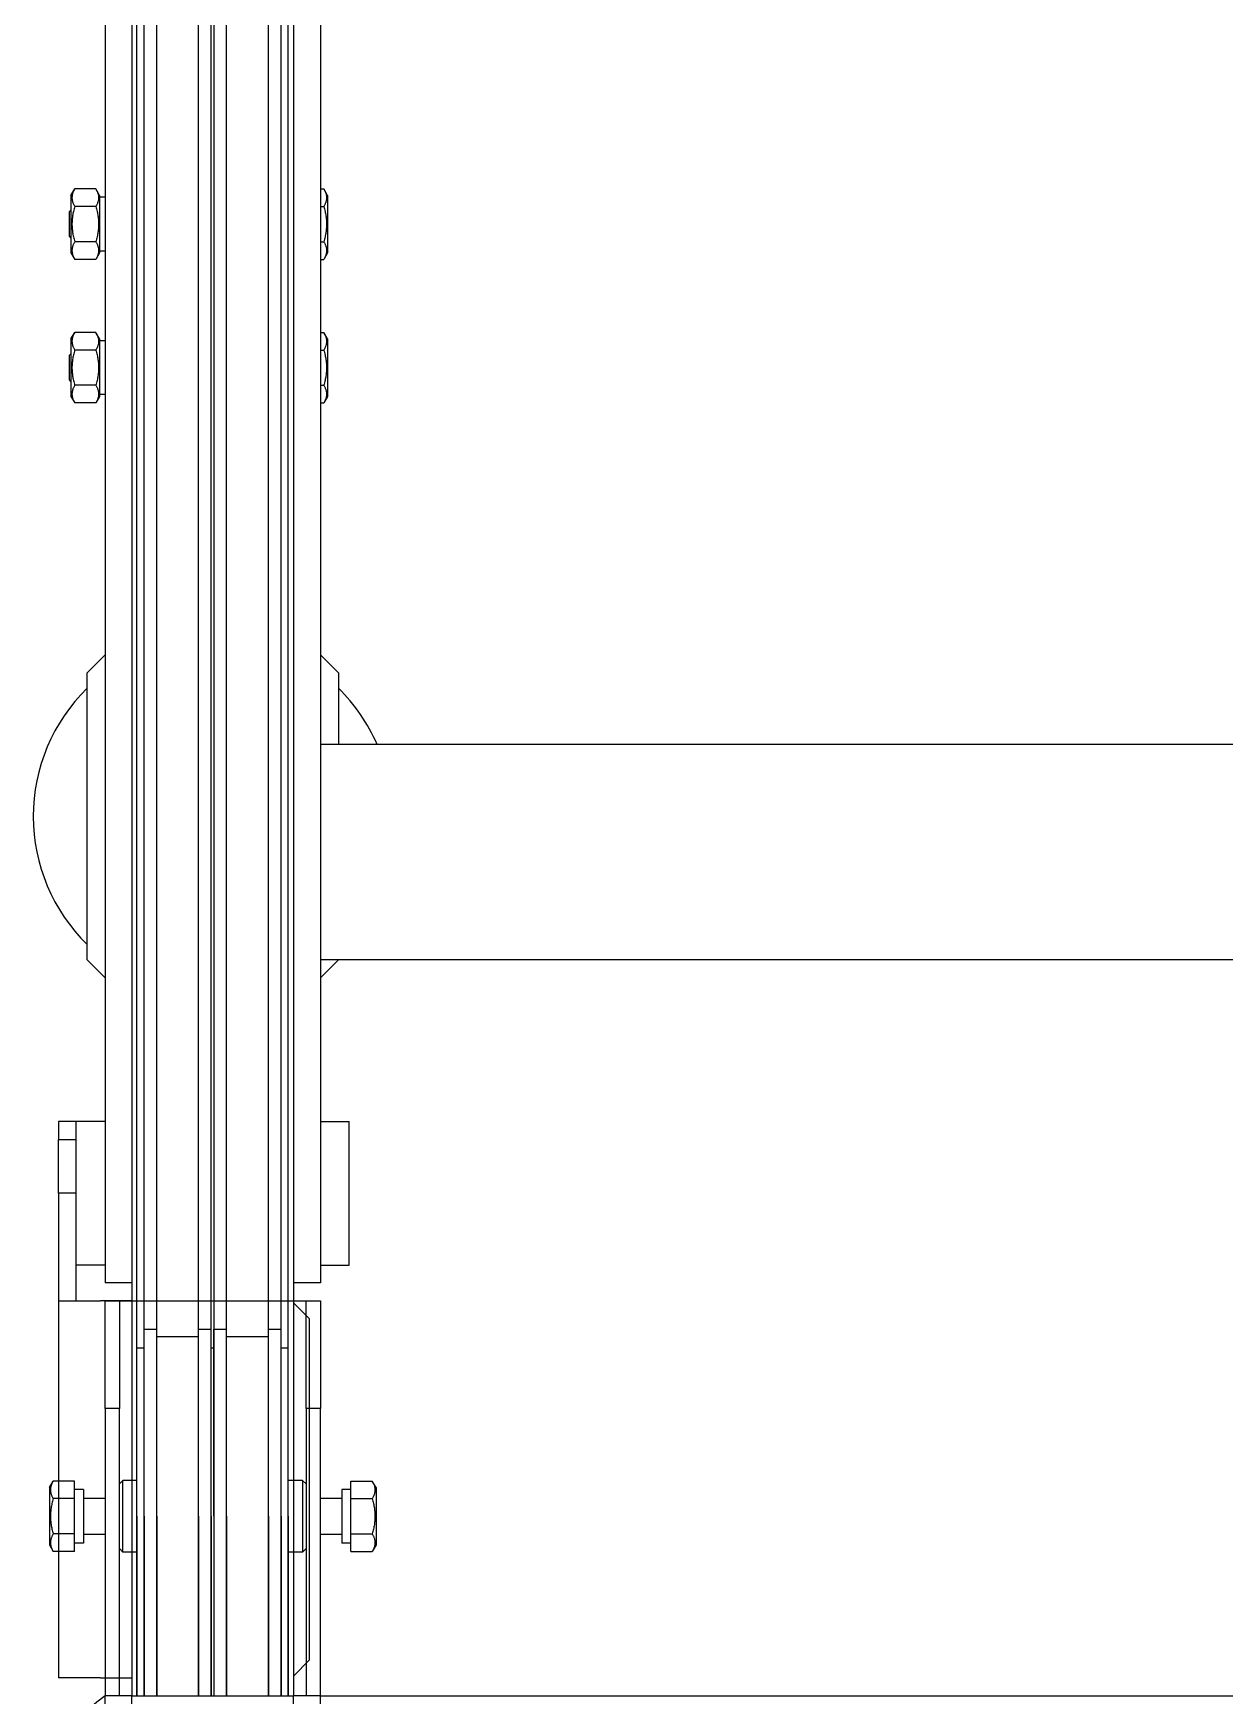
# Model space of a CAD drawing. Header units: millimetres. Extents: x -383313 to -161684, y -117025 to 99224.
# Drawn here: x -332917.6 to -332585.6, y 33767.7 to 34230.8 of the extents above; entities that cross this region are included whole.
import ezdxf

# ---------------------------------------------------------------- set-up
doc = ezdxf.new("R2010")
doc.units = ezdxf.units.MM
doc.header["$MEASUREMENT"] = 0
doc.layers.add('PV-3401', color=7, linetype='Continuous')
doc.layers.add('PV-F89', color=7, linetype='Continuous')

# ---------------------------------------------------------------- blocks, each defined once
blk = doc.blocks.new('*U149')
at = {"layer": 'PV-F89'}
for p, q in [((3079.85, 2014.37), (3078.03, 2013.32)), ((3078.03, 2007.37), (3078.03, 2013.32)), ((3095.85, 2014.37), (3079.85, 2014.37)), ((3082.94, 2007.37), (3082.94, 2013.32)), ((3092.76, 2007.37), (3092.76, 2013.32)), ((3095.85, 2014.37), (3097.66, 2013.32)), ((3097.66, 2007.37), (3097.66, 2013.32)), ((3078.03, 2007.37), (3082.94, 2007.37)), ((3080.35, 2004.87), (3080.35, 2007.37)), ((3082.94, 2007.37), (3092.76, 2007.37)), ((3092.76, 2007.37), (3097.66, 2007.37)), ((3095.35, 2004.87), (3095.35, 2007.37)), ((3095.35, 2004.87), (3080.35, 2004.87)), ((3082.85, 2004.87), (3082.85, 1998.87)), ((3092.85, 2004.87), (3092.85, 1998.87)), ((1757.85, 1998.87), (3037.85, 1998.87)), ((3037.85, 1991.37), (3037.85, 1998.87)), ((3117.85, 1998.87), (3037.85, 1998.87)), ((3117.85, 1994.87), (3117.85, 1998.87)), ((3117.85, 1998.87), (3147.85, 1998.87)), ((3147.85, 1998.87), (3147.85, 1994.87)), ((3037.85, 1994.87), (3117.85, 1994.87)), ((3078.85, 1994.87), (3077.85, 1993.87)), ((3077.85, 1993.87), (3097.85, 1993.87)), ((3077.85, 1989.98), (3077.85, 1993.87)), ((3096.85, 1994.87), (3097.85, 1993.87)), ((3097.85, 1989.98), (3097.85, 1993.87)), ((3147.85, 1994.87), (3117.85, 1994.87)), ((3147.85, 1994.87), (3147.85, 1990.87)), ((1757.85, 1991.37), (3037.85, 1991.37)), ((3037.85, 1991.37), (3037.85, 1989.98)), ((3087.85, 1989.98), (3037.85, 1989.98)), ((3087.85, 1987.97), (3037.85, 1987.97)), ((3087.85, 1989.98), (3134.74, 1989.98)), ((3087.85, 1987.97), (3139.95, 1987.97)), ((3134.74, 1989.98), (3134.74, 1987.97)), ((3139.95, 1987.97), (3139.95, 1984.47)), ((3147.85, 1990.87), (3147.85, 1946.87)), ((3087.85, 1984.47), (3037.85, 1984.47)), ((3087.85, 1984.47), (3139.95, 1984.47)), ((3137.92, 1984.47), (3137.92, 1972.79)), ((3087.85, 1972.79), (3037.85, 1972.79)), ((3087.85, 1969.29), (3037.85, 1969.29)), ((3087.85, 1968.51), (3037.85, 1968.51)), ((3087.85, 1972.79), (3139.95, 1972.79)), ((3087.85, 1969.29), (3139.95, 1969.29)), ((3087.85, 1968.51), (3139.95, 1968.51)), ((3134.74, 1969.29), (3134.74, 1968.51)), ((3139.95, 1972.79), (3139.95, 1969.29)), ((3139.95, 1968.51), (3139.95, 1965.01)), ((3087.85, 1965.01), (3037.85, 1965.01)), ((3087.85, 1965.01), (3139.95, 1965.01)), ((3137.92, 1965.01), (3137.92, 1953.33)), ((3087.85, 1953.33), (3037.85, 1953.33)), ((3087.85, 1953.33), (3139.95, 1953.33)), ((3139.95, 1953.33), (3139.95, 1949.83)), ((1757.85, 1946.37), (3037.85, 1946.37)), ((3087.85, 1949.83), (3037.85, 1949.83)), ((3087.85, 1947.82), (3037.85, 1947.82)), ((3037.85, 1947.82), (3037.85, 1946.37)), ((3037.85, 1938.87), (3037.85, 1946.37)), ((3077.85, 1943.87), (3077.85, 1947.82)), ((3087.85, 1949.83), (3139.95, 1949.83)), ((3087.85, 1947.82), (3134.74, 1947.82)), ((3097.85, 1943.87), (3097.85, 1947.82)), ((3134.74, 1949.83), (3134.74, 1947.82)), ((3147.85, 1946.87), (3147.85, 1942.87)), ((3117.85, 1942.87), (3037.85, 1942.87)), ((3097.85, 1943.87), (3077.85, 1943.87)), ((3078.85, 1942.87), (3077.85, 1943.87)), ((3096.85, 1942.87), (3097.85, 1943.87)), ((3117.85, 1938.87), (3117.85, 1942.87)), ((3117.85, 1942.87), (3147.85, 1942.87)), ((3147.85, 1942.87), (3147.85, 1938.87)), ((1757.85, 1938.87), (3037.85, 1938.87)), ((3037.85, 1938.87), (3117.85, 1938.87)), ((3037.85, 1938.87), (3037.85, 1473.87)), ((3082.85, 1938.87), (3082.85, 1932.87)), ((3092.85, 1938.87), (3092.85, 1932.87)), ((3147.85, 1938.87), (3117.85, 1938.87)), ((3095.35, 1932.87), (3080.35, 1932.87)), ((3080.35, 1930.37), (3080.35, 1932.87)), ((3095.35, 1930.37), (3095.35, 1932.87)), ((3078.03, 1930.37), (3082.94, 1930.37)), ((3078.03, 1930.37), (3078.03, 1924.41)), ((3082.94, 1930.37), (3092.76, 1930.37)), ((3082.94, 1930.37), (3082.94, 1924.41)), ((3092.76, 1930.37), (3097.66, 1930.37)), ((3092.76, 1930.37), (3092.76, 1924.41)), ((3097.66, 1930.37), (3097.66, 1924.41)), ((3079.85, 1923.37), (3078.03, 1924.41)), ((3095.85, 1923.37), (3079.85, 1923.37)), ((3095.85, 1923.37), (3097.66, 1924.41))]:
    blk.add_line(p, q, dxfattribs=at)
blk.add_arc((2997.85, 1968.87), 50, 36.8699, 143.1301, dxfattribs=at)
for points in [[(3082.94, 2013.32), (3080.49, 2014.74), (3078.03, 2013.32)], [(3092.76, 2013.32), (3087.85, 2014.74), (3082.94, 2013.32)], [(3097.66, 2013.32), (3095.21, 2014.74), (3092.76, 2013.32)], [(3082.94, 1924.41), (3080.49, 1923), (3078.03, 1924.41)], [(3092.76, 1924.41), (3087.85, 1923), (3082.94, 1924.41)], [(3097.66, 1924.41), (3095.21, 1923), (3092.76, 1924.41)]]:
    blk.add_rational_spline(points, [1.22364575665, 1.41294441399, 1.22364575665], degree=2, dxfattribs=at)
blk = doc.blocks.new('*U200')
at = {"layer": 'PV-3401'}
for p, q in [((881.4, 5297.65), (881.4, 4832.65)), ((941.4, 5297.65), (941.4, 4832.65)), ((1026.4, 4840.65), (986.4, 4840.65)), ((986.4, 4832.65), (986.4, 4840.65)), ((1026.4, 4832.65), (1026.4, 4840.65)), ((861.4, 4837.65), (856.4, 4832.65)), ((861.4, 4837.65), (881.4, 4837.65)), ((946.4, 4832.65), (941.4, 4837.65)), ((-1658.6, 4832.65), (1031.4, 4832.65)), ((728.4, 4834.65), (726.58, 4833.6)), ((726.58, 4832.65), (726.58, 4833.6)), ((728.4, 4834.65), (744.4, 4834.65)), ((731.49, 4832.65), (731.49, 4833.6)), ((741.3, 4832.65), (741.3, 4833.6)), ((744.4, 4834.65), (746.21, 4833.6)), ((746.21, 4832.65), (746.21, 4833.6)), ((768.4, 4834.65), (766.58, 4833.6)), ((766.58, 4832.65), (766.58, 4833.6)), ((768.4, 4834.65), (784.4, 4834.65)), ((771.49, 4832.65), (771.49, 4833.6)), ((781.3, 4832.65), (781.3, 4833.6)), ((784.4, 4834.65), (786.21, 4833.6)), ((786.21, 4832.65), (786.21, 4833.6)), ((1031.4, 4832.65), (1031.4, 4825.15)), ((1036.9, 4825.15), (1041.4, 4829.65)), ((1136.4, 4829.65), (1041.4, 4829.65)), ((1136.4, 4829.65), (1140.9, 4825.15)), ((-1658.6, 4825.15), (1146.4, 4825.15)), ((1146.4, 4823.7), (-1658.6, 4823.7)), ((1146.4, 4821.69), (-1658.6, 4821.69)), ((1146.4, 4823.7), (1146.4, 4825.15)), ((1146.4, 4821.69), (1146.4, 4823.7)), ((1146.4, 4818.19), (1146.4, 4821.69)), ((1146.4, 4818.19), (-1658.6, 4818.19)), ((1146.4, 4806.51), (1146.4, 4818.19)), ((1146.4, 4806.51), (-1658.6, 4806.51)), ((1146.4, 4803.01), (1146.4, 4806.51)), ((1146.4, 4803.01), (-1658.6, 4803.01)), ((1146.4, 4802.23), (-1658.6, 4802.23)), ((1146.4, 4798.73), (-1658.6, 4798.73)), ((1146.4, 4802.23), (1146.4, 4803.01)), ((1146.4, 4798.73), (1146.4, 4802.23)), ((1146.4, 4787.05), (1146.4, 4798.73)), ((1146.4, 4787.05), (-1658.6, 4787.05)), ((1146.4, 4783.55), (1146.4, 4787.05)), ((1146.4, 4783.55), (-1658.6, 4783.55)), ((1146.4, 4781.54), (-1658.6, 4781.54)), ((-1658.6, 4780.15), (1146.4, 4780.15)), ((1031.4, 4780.15), (1031.4, 4772.65)), ((1036.4, 4780.15), (1036.4, 4771.35)), ((1141.4, 4771.35), (1141.4, 4780.15)), ((1146.4, 4781.54), (1146.4, 4783.55)), ((1146.4, 4780.15), (1146.4, 4781.54)), ((-1658.6, 4772.65), (1031.4, 4772.65)), ((728.4, 4771.15), (726.58, 4770.1)), ((728.4, 4771.15), (744.4, 4771.15)), ((728.9, 4772.65), (728.9, 4771.15)), ((743.9, 4772.65), (743.9, 4771.15)), ((744.4, 4771.15), (746.21, 4770.1)), ((768.4, 4771.15), (766.58, 4770.1)), ((768.4, 4771.15), (784.4, 4771.15)), ((768.9, 4772.65), (768.9, 4771.15)), ((783.9, 4772.65), (783.9, 4771.15)), ((784.4, 4771.15), (786.21, 4770.1)), ((856.4, 4772.65), (861.4, 4767.65)), ((941.4, 4767.65), (946.4, 4772.65)), ((986.4, 4772.65), (986.4, 4764.65)), ((1026.4, 4772.65), (1026.4, 4764.65)), ((1036.4, 4759.65), (1036.4, 4771.35)), ((1141.4, 4771.35), (1141.4, 4759.65)), ((726.58, 4770.1), (726.58, 4764.2)), ((731.49, 4770.1), (731.49, 4764.2)), ((741.3, 4770.1), (741.3, 4764.2)), ((746.21, 4770.1), (746.21, 4764.2)), ((766.58, 4770.1), (766.58, 4764.2)), ((771.49, 4770.1), (771.49, 4764.2)), ((781.3, 4770.1), (781.3, 4764.2)), ((786.21, 4770.1), (786.21, 4764.2)), ((941.4, 4767.65), (861.4, 4767.65)), ((728.4, 4763.15), (726.58, 4764.2)), ((728.4, 4763.15), (744.4, 4763.15)), ((733, 4762.65), (732.5, 4763.15)), ((733, 4762.65), (739.8, 4762.65)), ((739.8, 4762.65), (740.3, 4763.15)), ((744.4, 4763.15), (746.21, 4764.2)), ((768.4, 4763.15), (766.58, 4764.2)), ((768.4, 4763.15), (784.4, 4763.15)), ((773, 4762.65), (772.5, 4763.15)), ((773, 4762.65), (779.8, 4762.65)), ((779.8, 4762.65), (780.3, 4763.15)), ((784.4, 4763.15), (786.21, 4764.2)), ((986.4, 4764.65), (986.4, 4759.65)), ((1006.4, 4764.65), (986.4, 4764.65)), ((991.4, 4759.65), (991.4, 4764.65)), ((1006.4, 4764.65), (991.4, 4764.65)), ((1036.4, 4764.65), (1006.4, 4764.65)), ((1006.4, 4764.65), (1006.4, 4759.65)), ((986.4, 4759.65), (991.4, 4759.65)), ((1006.4, 4759.65), (991.4, 4759.65)), ((1006.4, 4759.65), (1036.4, 4759.65)), ((1036.4, 4759.65), (1141.4, 4759.65))]:
    blk.add_line(p, q, dxfattribs=at)
for start, end in [(113.5782, 135.573), (224.427, 315.573)]:
    blk.add_arc((901.4, 4802.65), 50, start, end, dxfattribs=at)
for points in [[(726.58, 4833.6), (729.04, 4835.02), (731.49, 4833.6)], [(731.49, 4833.6), (736.4, 4835.02), (741.3, 4833.6)], [(741.3, 4833.6), (743.76, 4835.02), (746.21, 4833.6)], [(766.58, 4833.6), (769.04, 4835.02), (771.49, 4833.6)], [(771.49, 4833.6), (776.4, 4835.02), (781.3, 4833.6)], [(781.3, 4833.6), (783.76, 4835.02), (786.21, 4833.6)], [(726.58, 4770.1), (729.04, 4771.52), (731.49, 4770.1)], [(731.49, 4770.1), (736.4, 4771.52), (741.3, 4770.1)], [(741.3, 4770.1), (743.76, 4771.52), (746.21, 4770.1)], [(766.58, 4770.1), (769.04, 4771.52), (771.49, 4770.1)], [(771.49, 4770.1), (776.4, 4771.52), (781.3, 4770.1)], [(781.3, 4770.1), (783.76, 4771.52), (786.21, 4770.1)], [(726.58, 4764.2), (729.04, 4762.78), (731.49, 4764.2)], [(731.49, 4764.2), (736.4, 4762.78), (741.3, 4764.2)], [(741.3, 4764.2), (743.76, 4762.78), (746.21, 4764.2)], [(766.58, 4764.2), (769.04, 4762.78), (771.49, 4764.2)], [(771.49, 4764.2), (776.4, 4762.78), (781.3, 4764.2)], [(781.3, 4764.2), (783.76, 4762.78), (786.21, 4764.2)]]:
    blk.add_rational_spline(points, [1.22364575665, 1.41294441399, 1.22364575665], degree=2, dxfattribs=at)

msp = doc.modelspace()

# ---------------------------------------------------------------- block references
at = {"layer": 'PV-3401', "rotation": 270}
msp.add_blockref('*U200', (-337670.22725, 34914.05004), dxfattribs=at)
at = {"layer": 'PV-F89', "rotation": 90}
msp.add_blockref('*U149', (-330898.7111, 30729.80381), dxfattribs=at)

doc.saveas('drawing.dxf')
